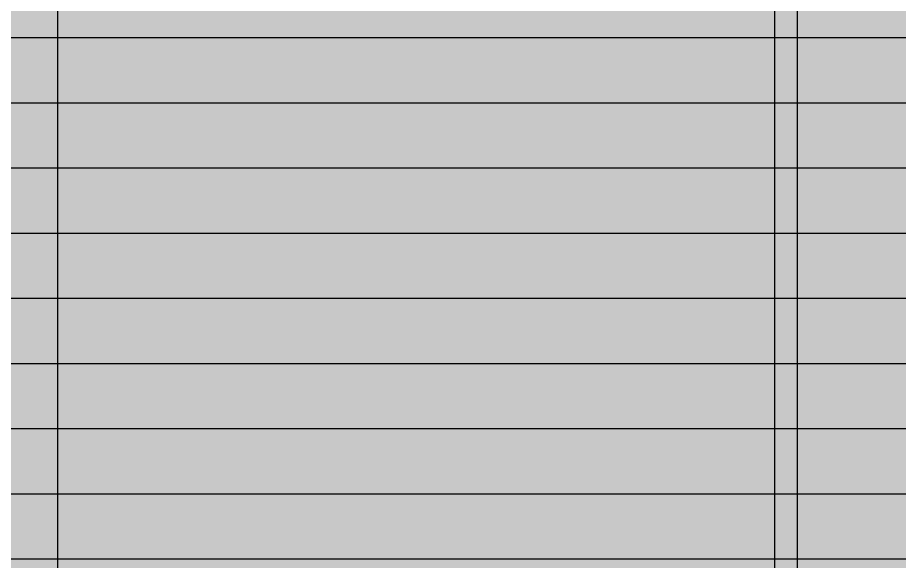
# Model space of a CAD drawing. Header units: millimetres. Extents: x 37653813 to 38677796, y 586285 to 874285.
# Drawn here: x 37957558 to 37971085, y 777505 to 785849 of the extents above; entities that cross this region are included whole.
import ezdxf

# ---------------------------------------------------------------- set-up
doc = ezdxf.new("R2010")
doc.units = ezdxf.units.MM
doc.header["$LTSCALE"] = 1000
doc.header["$MEASUREMENT"] = 0
for name, color, linetype in [('cen', 1, 'CONTINUOUS'), ('HAT-253', 253, 'CONTINUOUS'), ('먹-적색 14', 14, 'CONTINUOUS'), ('먹-적색(가로선) 26', 26, 'CONTINUOUS'), ('먹-흰색 255', 255, 'CONTINUOUS')]:
    doc.layers.add(name, color=color, linetype=linetype)

msp = doc.modelspace()

# ---------------------------------------------------------------- hatches: boundary and pattern name
at = {"layer": '먹-적색 14', "ltscale": 0.1}
h = msp.add_hatch(dxfattribs=at)
h.set_pattern_fill('DOTS', color=256, scale=3000)
h.paths.add_polyline_path([(37969524, 764764.6), (37975117.2, 768642.5), (37976123.3, 768642.5), (37980849, 771661.7), (37980849, 775942.5), (37980849, 831692.5), (37969524, 831692.5)])
at = {"layer": '먹-흰색 255', "ltscale": 0.1}
h = msp.add_hatch(dxfattribs=at)
h.set_pattern_fill('DOTS', color=256, scale=3000)
h.paths.add_polyline_path([(37803499, 825442.5), (37969524, 825442.5), (37969524, 776642.5), (37803499, 776642.5)])

# ---------------------------------------------------------------- linework, layer by layer
at = {"layer": 'cen', "ltscale": 0.1}
for p, q in [((37958174, 749542.5), (37958174, 836435.4)), ((37969174, 749542.5), (37969174, 836435.4))]:
    msp.add_line(p, q, dxfattribs=at)
at = {"layer": 'HAT-253', "ltscale": 0.1}
msp.add_lwpolyline([(37803499, 775542.5), (37969524, 775542.5), (37969524, 824542.5), (37803499, 824542.5)], close=True, dxfattribs=at)
for points in [[(37803499, 785542.5), (37969524, 785542.5)], [(37803499, 784542.5), (37969524, 784542.5)], [(37803499, 783542.5), (37969524, 783542.5)], [(37803499, 782542.5), (37969524, 782542.5)], [(37803499, 781542.5), (37969524, 781542.5)], [(37803499, 780542.5), (37969524, 780542.5)], [(37803499, 779542.5), (37969524, 779542.5)], [(37803499, 778542.5), (37969524, 778542.5)], [(37803499, 777542.5), (37969524, 777542.5)]]:
    msp.add_lwpolyline(points, dxfattribs=at)
at = {"layer": '먹-적색(가로선) 26', "ltscale": 0.1}
for points in [[(37969524, 785542.5), (37984449, 785542.5)], [(37969524, 784542.5), (37984449, 784542.5)], [(37969524, 783542.5), (37984449, 783542.5)], [(37969524, 782542.5), (37984449, 782542.5)], [(37969524, 781542.5), (37984449, 781542.5)], [(37969524, 780542.5), (37984449, 780542.5)], [(37969524, 779542.5), (37984449, 779542.5)], [(37969524, 778542.5), (37984449, 778542.5)], [(37969524, 777542.5), (37984449, 777542.5)]]:
    msp.add_lwpolyline(points, dxfattribs=at)

doc.saveas('drawing.dxf')
